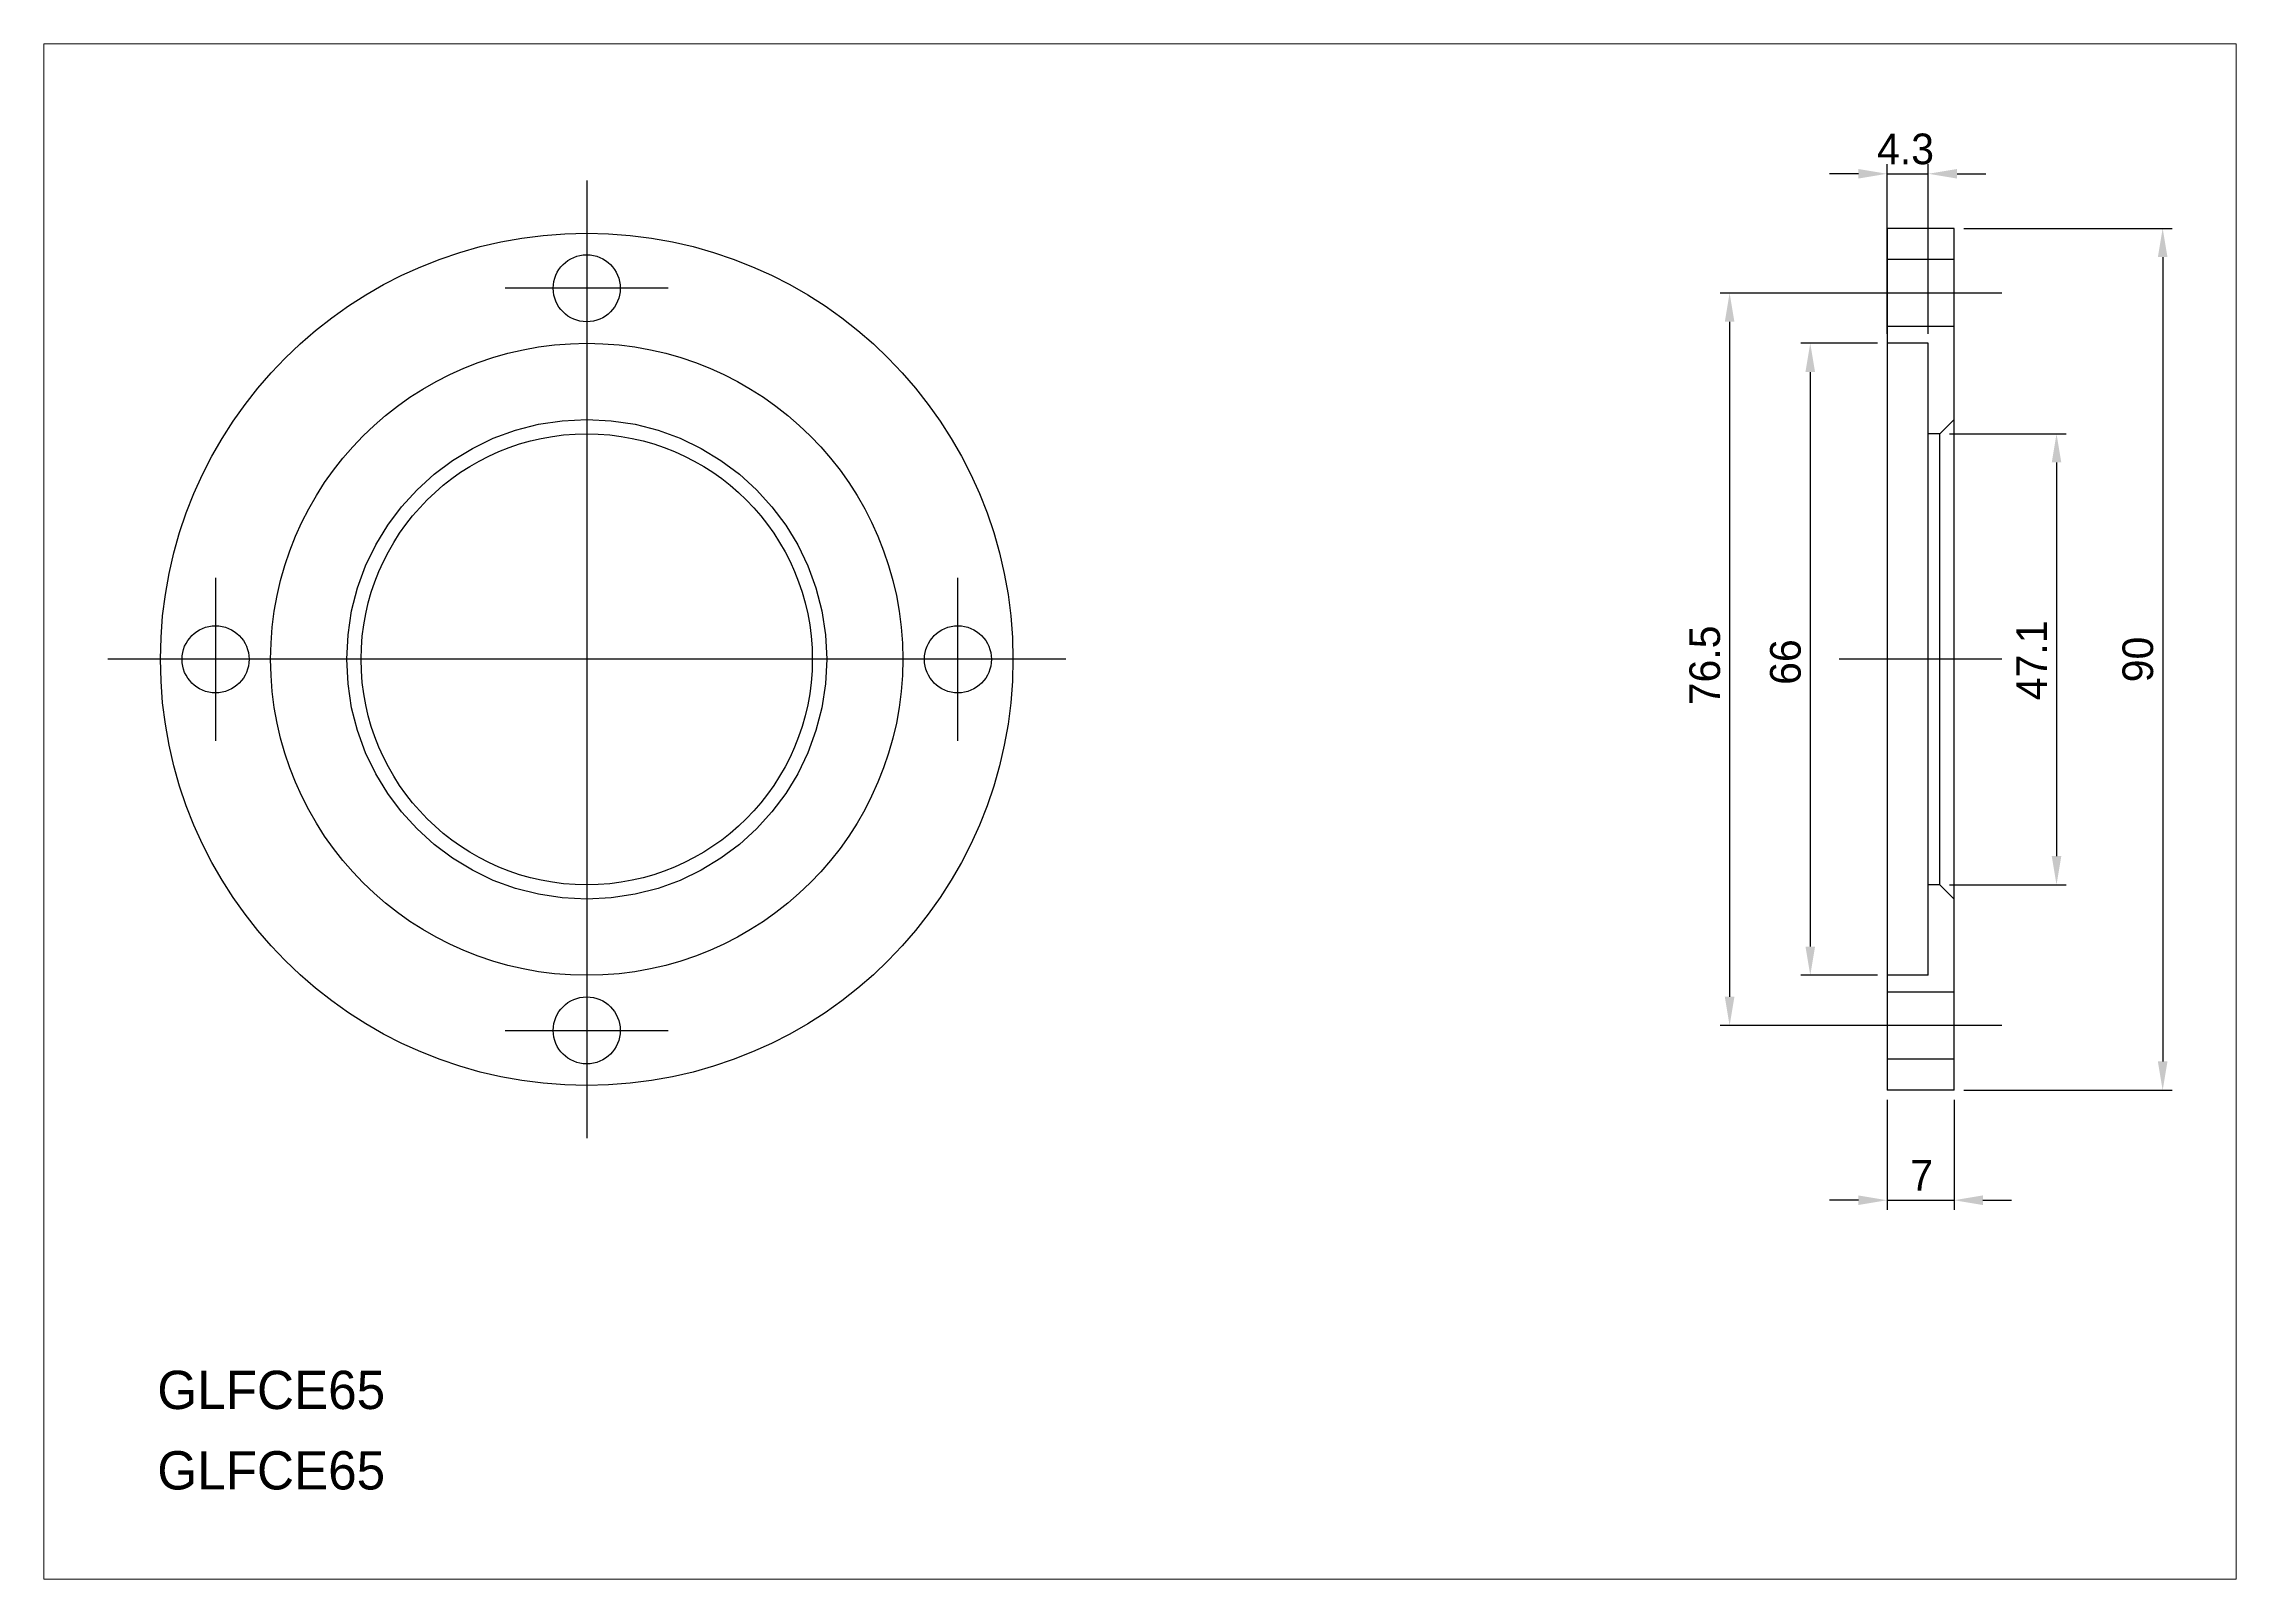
# Paper-space layout 'レイアウト1' of a CAD drawing. Extents: x 1.14 to 10.3, y 0.8 to 7.21.
# The model-space entities are those that its viewports show. They can reach past a viewport. Long polylines and large blocks are cut down to what shows.
import ezdxf

# ---------------------------------------------------------------- set-up
doc = ezdxf.new("R2010")
doc.units = 0
doc.header["$MEASUREMENT"] = 0
doc.linetypes.add('CENTER', pattern=[2, 1.25, -0.25, 0.25, -0.25])
doc.linetypes.add('DASHED', pattern=[0.75, 0.5, -0.25])
doc.layers.get('0').update_dxf_attribs({"linetype": 'CONTINUOUS'})
doc.layers.get('DEFPOINTS').update_dxf_attribs({"linetype": 'CONTINUOUS'})
doc.layers.add('CENTER', color=1, linetype='CONTINUOUS')
doc.layers.add('SIZE', color=7, linetype='CONTINUOUS')
doc.dimstyles.get("Standard").update_dxf_attribs({"dimtxt": 0.18, "dimasz": 0.18, "dimexe": 0.18, "dimexo": 0.0625, "dimgap": 0.09, "dimtad": 0, "dimtih": 1, "dimtoh": 1, "dimdec": 4, "dimzin": 0, "dimdsep": 46, "dimtxsty": 'STANDARD', "dimcen": 0.09, "dimadec": 0, "dimazin": 0, "dimtfac": 1, "dimtdec": 4, "dimtofl": 0, "dimtmove": 2, "dimatfit": 3, "dimfxl": 1, "dimtolj": 1, "dimarcsym": 0})

# ---------------------------------------------------------------- blocks, each defined once
blk = doc.blocks.new('*U3')
at = {"layer": 'SIZE', "color": 0, "linetype": 'Continuous'}
blk.add_text('90', height=3.2, rotation=90, dxfattribs=at).set_placement((197.33, 79.89))
blk = doc.blocks.new('*D2')
at = {"layer": 'DEFPOINTS', "color": 0, "linetype": 'Continuous'}
for p in [(176.56, 127.29), (176.56, 37.29), (198.33, 37.29)]:
    blk.add_point(p, dxfattribs=at)
at = {"layer": 'SIZE', "color": 0, "linetype": 'Continuous'}
for p, q in [((177.56, 127.29), (199.33, 127.29)), ((198.33, 124.29), (198.33, 40.29)), ((177.56, 37.29), (199.33, 37.29))]:
    blk.add_line(p, q, dxfattribs=at)
for points in [[(197.83, 124.29), (198.83, 124.29), (198.33, 127.29)], [(197.83, 40.29), (198.83, 40.29), (198.33, 37.29)]]:
    blk.add_solid(points, dxfattribs=at)
at = {"layer": 'SIZE', "color": 7, "linetype": 'Continuous'}
blk.add_blockref('*U3', (0, 0), dxfattribs=at)
blk = doc.blocks.new('*U5')
at = {"layer": 'SIZE', "color": 0, "linetype": 'Continuous'}
blk.add_text('47.1', height=3.2, rotation=90, dxfattribs=at).set_placement((186.25, 78.02))
blk = doc.blocks.new('*D4')
at = {"layer": 'DEFPOINTS', "color": 0, "linetype": 'Continuous'}
for p in [(175.06, 105.84), (175.06, 58.74), (187.25, 58.74)]:
    blk.add_point(p, dxfattribs=at)
at = {"layer": 'SIZE', "color": 0, "linetype": 'Continuous'}
for p, q in [((176.06, 105.84), (188.25, 105.84)), ((187.25, 102.84), (187.25, 61.74)), ((176.06, 58.74), (188.25, 58.74))]:
    blk.add_line(p, q, dxfattribs=at)
for points in [[(186.75, 102.84), (187.75, 102.84), (187.25, 105.84)], [(186.75, 61.74), (187.75, 61.74), (187.25, 58.74)]]:
    blk.add_solid(points, dxfattribs=at)
at = {"layer": 'SIZE', "color": 7, "linetype": 'Continuous'}
blk.add_blockref('*U5', (0, 0), dxfattribs=at)
blk = doc.blocks.new('*U7')
at = {"layer": 'SIZE', "color": 0, "linetype": 'Continuous'}
blk.add_text('66', height=3.2, rotation=90, dxfattribs=at).set_placement((160.54, 79.62))
blk = doc.blocks.new('*D6')
at = {"layer": 'DEFPOINTS', "color": 0, "linetype": 'Continuous'}
for p in [(169.56, 115.29), (161.54, 49.29), (169.56, 49.29)]:
    blk.add_point(p, dxfattribs=at)
at = {"layer": 'SIZE', "color": 0, "linetype": 'Continuous'}
for p, q in [((168.56, 115.29), (160.54, 115.29)), ((161.54, 112.29), (161.54, 52.29)), ((168.56, 49.29), (160.54, 49.29))]:
    blk.add_line(p, q, dxfattribs=at)
for points in [[(161.04, 112.29), (162.04, 112.29), (161.54, 115.29)], [(161.04, 52.29), (162.04, 52.29), (161.54, 49.29)]]:
    blk.add_solid(points, dxfattribs=at)
at = {"layer": 'SIZE', "color": 7, "linetype": 'Continuous'}
blk.add_blockref('*U7', (0, 0), dxfattribs=at)
blk = doc.blocks.new('*U9')
at = {"layer": 'SIZE', "color": 0, "linetype": 'Continuous'}
blk.add_text('76.5', height=3.2, rotation=90, dxfattribs=at).set_placement((152.12, 77.49))
blk = doc.blocks.new('*D8')
at = {"layer": 'DEFPOINTS', "color": 0, "linetype": 'Continuous'}
for p in [(169.56, 120.54), (153.12, 44.04), (169.56, 44.04)]:
    blk.add_point(p, dxfattribs=at)
at = {"layer": 'SIZE', "color": 0, "linetype": 'Continuous'}
for p, q in [((168.56, 120.54), (152.12, 120.54)), ((153.12, 117.54), (153.12, 47.04)), ((168.56, 44.04), (152.12, 44.04))]:
    blk.add_line(p, q, dxfattribs=at)
for points in [[(152.62, 117.54), (153.62, 117.54), (153.12, 120.54)], [(152.62, 47.04), (153.62, 47.04), (153.12, 44.04)]]:
    blk.add_solid(points, dxfattribs=at)
at = {"layer": 'SIZE', "color": 7, "linetype": 'Continuous'}
blk.add_blockref('*U9', (0, 0), dxfattribs=at)
blk = doc.blocks.new('*U11')
at = {"layer": 'SIZE', "color": 0, "linetype": 'Continuous'}
blk.add_text('4.3', height=3.2, dxfattribs=at).set_placement((168.51, 133.99))
blk = doc.blocks.new('*D10')
at = {"layer": 'DEFPOINTS', "color": 0, "linetype": 'Continuous'}
for p in [(173.86, 132.99), (169.56, 115.29), (173.86, 115.29)]:
    blk.add_point(p, dxfattribs=at)
at = {"layer": 'SIZE', "color": 0, "linetype": 'Continuous'}
for p, q in [((166.56, 132.99), (163.56, 132.99)), ((169.56, 116.29), (169.56, 133.99)), ((169.56, 132.99), (173.86, 132.99)), ((173.86, 116.29), (173.86, 133.99)), ((176.86, 132.99), (179.86, 132.99))]:
    blk.add_line(p, q, dxfattribs=at)
for points in [[(166.56, 133.49), (166.56, 132.49), (169.56, 132.99)], [(176.86, 133.49), (176.86, 132.49), (173.86, 132.99)]]:
    blk.add_solid(points, dxfattribs=at)
at = {"layer": 'SIZE', "color": 7, "linetype": 'Continuous'}
blk.add_blockref('*U11', (0, 0), dxfattribs=at)
blk = doc.blocks.new('*U13')
at = {"layer": 'SIZE', "color": 0, "linetype": 'Continuous'}
blk.add_text('7', height=3.2, dxfattribs=at).set_placement((171.99, 26.8))
blk = doc.blocks.new('*D12')
at = {"layer": 'DEFPOINTS', "color": 0, "linetype": 'Continuous'}
for p in [(169.56, 37.29), (176.56, 37.29), (176.56, 25.8)]:
    blk.add_point(p, dxfattribs=at)
at = {"layer": 'SIZE', "color": 0, "linetype": 'Continuous'}
for p, q in [((169.56, 36.29), (169.56, 24.8)), ((176.56, 36.29), (176.56, 24.8)), ((166.56, 25.8), (163.56, 25.8)), ((169.56, 25.8), (176.56, 25.8)), ((179.56, 25.8), (182.56, 25.8))]:
    blk.add_line(p, q, dxfattribs=at)
for points in [[(166.56, 26.3), (166.56, 25.3), (169.56, 25.8)], [(179.56, 26.3), (179.56, 25.3), (176.56, 25.8)]]:
    blk.add_solid(points, dxfattribs=at)
at = {"layer": 'SIZE', "color": 7, "linetype": 'Continuous'}
blk.add_blockref('*U13', (0, 0), dxfattribs=at)

msp = doc.modelspace()

# ---------------------------------------------------------------- linework, layer by layer
at = {"color": 7, "linetype": 'Continuous'}
for p, q in [((169.55642, 127.28515), (169.55642, 37.28515)), ((176.55642, 127.28515), (169.55642, 127.28515)), ((176.55642, 37.28515), (176.55642, 127.28515)), ((176.55642, 37.28515), (169.55642, 37.28515))]:
    msp.add_line(p, q, dxfattribs=at)
at = {"color": 3, "linetype": 'DASHED'}
for p, q in [((176.55642, 124.03515), (169.55642, 124.03515)), ((176.55642, 117.03515), (169.55642, 117.03515)), ((173.85642, 115.28515), (169.55642, 115.28515)), ((173.85642, 49.28515), (173.85642, 115.28515)), ((175.05642, 105.83515), (173.85642, 105.83515)), ((176.55642, 107.33515), (175.05642, 105.83515)), ((175.05642, 58.73515), (175.05642, 105.83515)), ((175.05642, 58.73515), (173.85642, 58.73515)), ((176.55642, 57.23515), (175.05642, 58.73515)), ((173.85642, 49.28515), (169.55642, 49.28515)), ((176.55642, 47.53515), (169.55642, 47.53515)), ((176.55642, 40.53515), (169.55642, 40.53515))]:
    msp.add_line(p, q, dxfattribs=at)
at = {"color": 7, "linetype": 'Continuous'}
for centre, radius in [((33.80858, 82.28515), 44.5), ((33.80858, 121.03515), 3.5), ((33.80858, 82.28515), 33), ((33.80858, 82.28515), 23.55), ((-4.94142, 82.28515), 3.5), ((72.55858, 82.28515), 3.5), ((33.80858, 43.53515), 3.5)]:
    msp.add_circle(centre, radius, dxfattribs=at)
at = {"color": 3, "linetype": 'DASHED'}
msp.add_circle((33.80858, 82.28515), 25.05, dxfattribs=at)
at = {"layer": 'CENTER', "color": 1, "linetype": 'CENTER'}
for p, q in [((33.80858, 132.28515), (33.80858, 32.28515)), ((42.30858, 121.03515), (25.30858, 121.03515)), ((181.55642, 120.53515), (164.55642, 120.53515)), ((-4.94142, 90.78515), (-4.94142, 73.78515)), ((72.55858, 73.78515), (72.55858, 90.78515)), ((83.80858, 82.28515), (-16.19142, 82.28515)), ((181.55642, 82.28515), (164.55642, 82.28515)), ((25.30858, 43.53515), (42.30858, 43.53515)), ((181.55642, 44.03515), (164.55642, 44.03515))]:
    msp.add_line(p, q, dxfattribs=at)

# ---------------------------------------------------------------- texts
at = {"color": 7, "linetype": 'Continuous'}
for p in [(-11.01749, 3.99283), (-11.01749, -4.40597)]:
    msp.add_text('GLFCE65', height=4, dxfattribs=at).set_placement(p)

# ---------------------------------------------------------------- dimensions: what is measured, and where the dimension line sits
at = {"layer": 'SIZE', "color": 7, "linetype": 'Continuous'}
for base, p1, p2, picture, middle in [((173.85642, 132.99245), (169.55642, 115.28515), (173.85642, 115.28515), '*D10', (171.70642, 135.59245)), ((176.55642, 25.79722), (169.55642, 37.28515), (176.55642, 37.28515), '*D12', (173.05642, 28.39722))]:
    dim = msp.add_linear_dim(base=base, p1=p1, p2=p2, dimstyle='STANDARD', dxfattribs=at)
    dim.commit()
    dim.dimension.update_dxf_attribs({"geometry": picture, "text_midpoint": middle})
for base, p1, p2, picture, middle in [((198.32928, 37.28515), (176.55642, 127.28515), (176.55642, 37.28515), '*D2', (195.72928, 82.28515)), ((153.12286, 44.03515), (169.55642, 120.53515), (169.55642, 44.03515), '*D8', (150.52286, 82.28515)), ((161.53719, 49.28515), (169.55642, 115.28515), (169.55642, 49.28515), '*D6', (158.93719, 82.28515)), ((187.25248, 58.73515), (175.05642, 105.83515), (175.05642, 58.73515), '*D4', (184.65248, 82.28515))]:
    dim = msp.add_linear_dim(base=base, p1=p1, p2=p2, angle=90, dimstyle='STANDARD', dxfattribs=at)
    dim.commit()
    dim.dimension.update_dxf_attribs({"geometry": picture, "text_midpoint": middle})

psp = doc.layouts.new('レイアウト1')

# ---------------------------------------------------------------- viewports
at = {"layer": 'SIZE', "color": 7, "linetype": 'Continuous'}
psp.add_viewport(center=(5.7217, 4.0083), size=(9.1547, 6.413333), view_center_point=(91.56893, 66.39324), view_height=160.3333265, dxfattribs=at)

doc.saveas('drawing.dxf')
